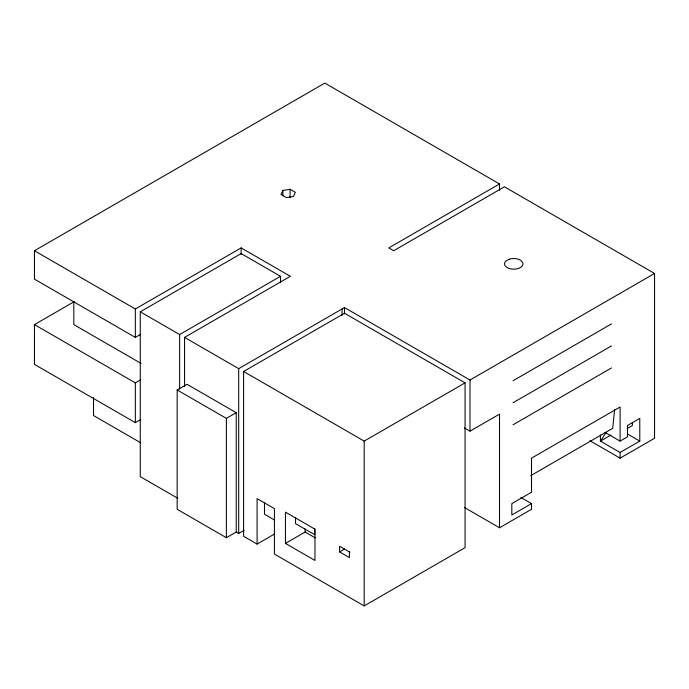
<?xml version="1.0" encoding="UTF-8"?>
<svg xmlns="http://www.w3.org/2000/svg" width="689" height="689" viewBox="0 0 689 689"><rect width="100%" height="100%" fill="white"/><g stroke="black" fill="none" stroke-linecap="round" stroke-linejoin="round"><path stroke-width="1.03" d="M614.64 409.421L612.719 428.317L530.59 475.737M282.912 190.414L280.991 194.556L286.245 197.588L293.419 196.477L295.34 192.334L290.086 189.303L282.912 190.414L282.912 195.573M606.277 432.313L600.412 441.106L620.1 452.475L639.788 441.106L639.788 418.378L627.481 425.483L627.481 436.843L620.1 441.106L605.028 432.408M140.711 334.294L135.337 337.395L34.45 279.148L34.45 250.736L324.812 83.093L499.525 183.963L499.525 190.379M140.832 419.472L135.337 422.641L34.45 364.386L34.45 324.614L74.395 301.549M34.45 250.736L135.337 308.982L241.15 247.894L290.362 276.306L184.557 337.395L184.557 386.624M177.805 498.302L140.263 476.624L140.263 311.824L241.15 253.578L280.518 276.306L280.518 282.731M140.263 311.824L179.631 334.553L280.518 276.306M34.45 324.614L135.337 382.86L140.711 379.76M499.525 183.963L388.794 247.894L393.712 250.736L504.443 186.805L654.55 273.464L654.55 438.264L620.1 458.159L589.887 440.71M177.168 389.965L187.012 384.281L236.232 412.694L236.232 532.029L226.388 537.713L177.168 509.3L177.168 389.965L226.388 418.378L236.232 412.694M184.557 337.395L238.687 368.649L344.5 307.561L469.993 380.018L654.55 273.464M243.613 371.492L344.5 313.245L465.075 382.86L465.075 547.66L364.188 605.907L274.42 554.077L274.42 508.62L257.092 498.612L257.092 544.077L243.613 536.292L243.613 371.492L364.188 441.106L465.075 382.86M236.232 532.029L238.687 533.45L244.19 530.28M513.055 380.724L611.487 323.899M257.092 544.077L274.463 534.053M513.055 402.746L611.487 345.921M464.429 427.947L469.993 431.159L499.525 414.115L499.525 527.765L531.512 509.3L531.512 503.616L520.85 497.458M285.444 543.397L314.968 560.441L314.968 529.186L285.444 512.142L285.444 543.397L305.132 532.029L315.278 537.894M513.055 424.768L611.487 367.943M349.866 552.182L339.582 546.239L339.582 551.923L344.5 549.081M610.962 435.017L600.412 441.106L600.412 434.905M627.154 428.506L632.407 425.483L632.407 422.383M531.512 503.616L511.832 514.984L511.832 503.616L531.512 492.247L531.512 458.159L620.1 407.01L620.1 441.106M627.481 434.001L639.788 441.106M464.42 507.5L499.525 527.765M141.185 363.499L73.818 324.614L73.818 301.351M339.582 551.923L349.418 557.599L349.418 551.923M140.771 442.82L93.506 415.536L93.506 397.424M274.506 520.031L264.481 514.244L264.481 502.729M620.1 452.475L620.1 458.159M469.993 380.018L469.993 431.159M364.188 441.106L364.188 605.907M344.5 307.561L344.5 313.951M342.037 308.982L342.037 315.398M314.727 528.532L314.727 534.733L295.529 523.649L295.529 517.448M305.132 528.902L305.132 532.029M290.086 189.303L290.086 197.562M241.15 247.894L241.15 254.31M238.687 368.649L238.687 533.45M226.388 418.378L226.388 537.713M179.631 334.553L179.631 389.13M135.337 308.982L135.337 337.395M135.337 382.86L135.337 422.641M508.973 259.271L505.838 261.079A9.25 5.34 0 0 0 512.091 269.098A9.25 5.34 0 0 0 522.848 262.879L521.03 260.554A9.25 5.34 0 0 0 508.973 259.271"/></g></svg>
